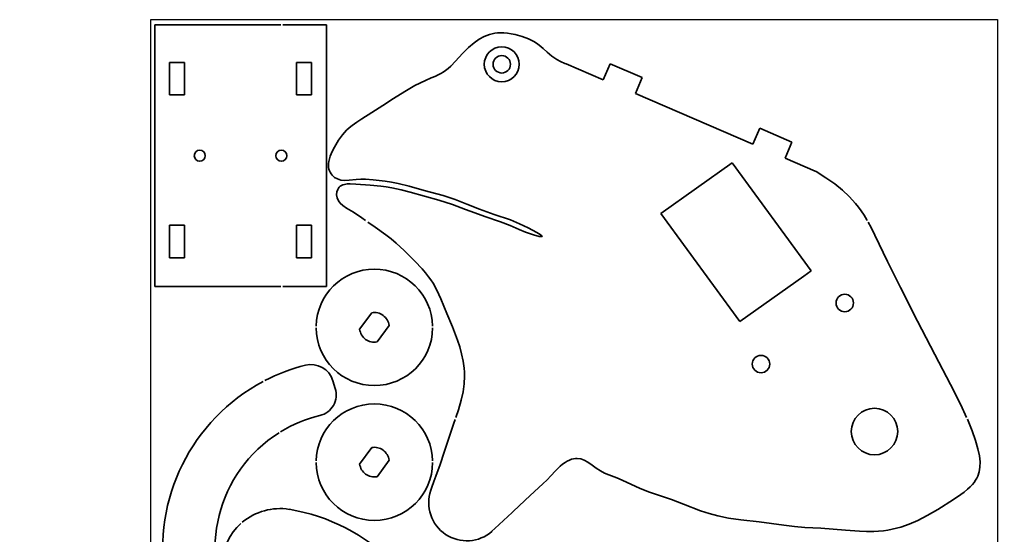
# Model space of a CAD drawing. Extents: x 577 to 745, y 240 to 419.
# Drawn here: x 577.5 to 745.4, y 330.6 to 419.2 of the extents above; entities that cross this region are included whole.
import ezdxf

# ---------------------------------------------------------------- set-up
doc = ezdxf.new("R2010")
doc.units = 0

# ---------------------------------------------------------------- blocks, each defined once
blk = doc.blocks.new('1')
at = {"color": 7, "lineweight": 35, "ltscale": 0.4875}
for p, q in [((915.46, 406.39), (934.96, 406.39)), ((934.96, 376.9), (915.46, 376.9))]:
    blk.add_line(p, q, dxfattribs=at)
at = {"color": 7, "lineweight": 35}
for p, q in [((915.46, 384.7), (915.46, 406.39)), ((938.46, 406.39), (960.46, 406.39)), ((960.46, 406.39), (960.46, 384.7)), ((915.46, 376.9), (915.46, 384.4)), ((960.46, 384.4), (960.46, 376.9)), ((960.46, 376.9), (938.46, 376.9))]:
    blk.add_line(p, q, dxfattribs=at)
at = {"color": 7, "lineweight": 35, "ltscale": 0.0875}
for p, q in [((934.96, 406.39), (938.46, 406.39)), ((934.96, 376.9), (938.46, 376.9))]:
    blk.add_line(p, q, dxfattribs=at)
at = {"color": 7, "lineweight": 35, "ltscale": 0.064999}
for p, q in [((920.4, 401.25), (920.4, 403.85)), ((926, 403.85), (926, 401.25)), ((948.4, 401.25), (948.4, 403.85)), ((954, 403.85), (954, 401.25))]:
    blk.add_line(p, q, dxfattribs=at)
at = {"color": 7, "lineweight": 35, "ltscale": 0.140001}
for p, q in [((926, 403.85), (920.4, 403.85)), ((954, 403.85), (948.4, 403.85)), ((920.4, 401.25), (926, 401.25)), ((948.4, 401.25), (954, 401.25)), ((920.4, 382.05), (926, 382.05)), ((948.4, 382.05), (954, 382.05)), ((926, 379.45), (920.4, 379.45)), ((954, 379.45), (948.4, 379.45))]:
    blk.add_line(p, q, dxfattribs=at)
at = {"color": 7, "lineweight": 35, "ltscale": 0.065}
for p, q in [((920.4, 379.45), (920.4, 382.05)), ((926, 382.05), (926, 379.45)), ((948.4, 379.45), (948.4, 382.05)), ((954, 382.05), (954, 379.45))]:
    blk.add_line(p, q, dxfattribs=at)
at = {"color": 7, "lineweight": 35}
for centre in [(937.96, 398.65), (937.96, 384.65)]:
    blk.add_circle(centre, 0.95, dxfattribs=at)
blk = doc.blocks.new('7')
at = {"color": 7, "lineweight": 35, "ltscale": 0.035037}
blk.add_line((845.89, 268.79), (847.1, 268.09), dxfattribs=at)
at = {"color": 7, "lineweight": 35}
for centre in [(812.64, 305.75), (832.03, 297.72)]:
    blk.add_circle(centre, 0.9, dxfattribs=at)
for centre, radius, start, end in [((819.58, 316.46), 32.5, 160.7965, 303.6122), ((819.58, 316.46), 23.5, 165.0144, 252.7447), ((825.09, 287.01), 32.5, 340.7965, 123.6122), ((812.64, 305.75), 10, 123.6122, 173.0295), ((829.83, 302.25), 7.54, 72.7447, 168.4983), ((825.09, 287.01), 23.5, 345.0144, 72.7447), ((832.03, 297.72), 10, 354.9107, 168.4983), ((812.64, 305.75), 10, 174.9107, 348.4983), ((814.85, 301.22), 7.54, 252.7447, 348.4983), ((832.03, 297.72), 10, 303.6122, 353.0295), ((825.09, 287.01), 23.5, 326.4029, 344.2584), ((825.09, 287.01), 32.5, 327.1052, 340.2586), ((847.73, 271.97), 3.68, 146.4029, 240), ((849.07, 271.5), 3.94, 240, 327.1052)]:
    blk.add_arc(centre, radius, start, end, dxfattribs=at)
blk = doc.blocks.new('11')
at = {"color": 7, "lineweight": 35, "ltscale": 0.022543}
blk.add_line((545.88, 284.58), (545.18, 283.36), dxfattribs=at)
blk = doc.blocks.new('111')
at = {"color": 7, "lineweight": 35}
for centre, radius, start, end in [((549.06, 282.74), 3.68, 56.4029, 150), ((564.1, 305.38), 23.5, 236.4029, 254.2584), ((548.59, 281.39), 3.94, 150, 237.1052), ((564.1, 305.38), 32.5, 237.1052, 250.2586)]:
    blk.add_arc(centre, radius, start, end, dxfattribs=at)
at = {"rotation": 90}
blk.add_blockref('7', (880.56, -514.2), dxfattribs=at)
blk.add_blockref('11', (0, 0))
blk = doc.blocks.new('2')
at = {"color": 7, "lineweight": 35, "ltscale": 0.08775}
for p, q in [((599.39, 384.16), (601.46, 386.99)), ((604.45, 384.81), (602.38, 381.98))]:
    blk.add_line(p, q, dxfattribs=at)
at = {"color": 7, "lineweight": 35}
for radius, start, end in [(10, 1.251, 178.749), (2.55, 7.354, 100.3733), (10, 180.4679, 359.5321), (2.55, 187.354, 280.3733)]:
    blk.add_arc((601.92, 384.49), radius, start, end, dxfattribs=at)

msp = doc.modelspace()

# ---------------------------------------------------------------- linework, layer by layer
at = {"color": 7, "lineweight": 35, "ltscale": 0.023427}
msp.add_line((658.15, 416.66), (657.28, 416.33), dxfattribs=at)
at = {"color": 7, "lineweight": 35, "ltscale": 0.011808}
for p, q in [((658.61, 416.78), (658.15, 416.66)), ((659.07, 416.87), (658.61, 416.78))]:
    msp.add_line(p, q, dxfattribs=at)
at = {"color": 7, "lineweight": 35, "ltscale": 0.012592}
msp.add_line((659.57, 416.93), (659.07, 416.87), dxfattribs=at)
at = {"color": 7, "lineweight": 35, "ltscale": 0.012589}
msp.add_line((660.08, 416.96), (659.57, 416.93), dxfattribs=at)
at = {"color": 7, "lineweight": 35, "ltscale": 0.014626}
msp.add_line((660.66, 416.95), (660.08, 416.96), dxfattribs=at)
at = {"color": 7, "lineweight": 35, "ltscale": 0.014632}
msp.add_line((661.25, 416.9), (660.66, 416.95), dxfattribs=at)
at = {"color": 7, "lineweight": 35, "ltscale": 0.016948}
msp.add_line((661.92, 416.8), (661.25, 416.9), dxfattribs=at)
at = {"color": 7, "lineweight": 35, "ltscale": 0.016943}
msp.add_line((662.58, 416.67), (661.92, 416.8), dxfattribs=at)
at = {"color": 7, "lineweight": 35, "ltscale": 0.031768}
msp.add_line((663.81, 416.34), (662.58, 416.67), dxfattribs=at)
at = {"color": 7, "lineweight": 35, "ltscale": 0.031413}
msp.add_line((655.53, 415.26), (654.57, 414.45), dxfattribs=at)
at = {"color": 7, "lineweight": 35, "ltscale": 0.026971}
msp.add_line((656.42, 415.87), (655.53, 415.26), dxfattribs=at)
at = {"color": 7, "lineweight": 35, "ltscale": 0.024413}
msp.add_line((657.28, 416.33), (656.42, 415.87), dxfattribs=at)
at = {"color": 7, "lineweight": 35, "ltscale": 0.028177}
msp.add_line((664.86, 415.94), (663.81, 416.34), dxfattribs=at)
at = {"color": 7, "lineweight": 35, "ltscale": 0.026}
msp.add_line((665.79, 415.47), (664.86, 415.94), dxfattribs=at)
at = {"color": 7, "lineweight": 35, "ltscale": 0.013597}
msp.add_line((666.25, 415.18), (665.79, 415.47), dxfattribs=at)
at = {"color": 7, "lineweight": 35, "ltscale": 0.013601}
msp.add_line((666.69, 414.86), (666.25, 415.18), dxfattribs=at)
at = {"color": 7, "lineweight": 35, "ltscale": 0.023563}
msp.add_line((667.41, 414.25), (666.69, 414.86), dxfattribs=at)
at = {"color": 7, "lineweight": 35, "ltscale": 0.045362}
msp.add_line((653.53, 413.43), (652.31, 412.08), dxfattribs=at)
at = {"color": 7, "lineweight": 35, "ltscale": 0.036444}
msp.add_line((654.57, 414.45), (653.53, 413.43), dxfattribs=at)
at = {"color": 7, "lineweight": 35, "ltscale": 0.023511}
msp.add_line((668.1, 413.61), (667.41, 414.25), dxfattribs=at)
at = {"color": 7, "lineweight": 35, "ltscale": 0.026399}
msp.add_line((668.9, 412.92), (668.1, 413.61), dxfattribs=at)
at = {"color": 7, "lineweight": 35, "ltscale": 0.029047}
msp.add_line((652.31, 412.08), (651.51, 411.24), dxfattribs=at)
at = {"color": 7, "lineweight": 35, "ltscale": 0.024518}
msp.add_line((669.71, 412.37), (668.9, 412.92), dxfattribs=at)
at = {"color": 7, "lineweight": 35, "ltscale": 0.019244}
msp.add_line((670.39, 412.01), (669.71, 412.37), dxfattribs=at)
at = {"color": 7, "lineweight": 35, "ltscale": 0.019527}
msp.add_line((671.11, 411.71), (670.39, 412.01), dxfattribs=at)
at = {"color": 7, "lineweight": 35, "ltscale": 0.006402}
msp.add_line((671.36, 411.63), (671.11, 411.71), dxfattribs=at)
at = {"color": 7, "lineweight": 35, "ltscale": 0.172949}
msp.add_line((671.36, 411.63), (677.71, 408.89), dxfattribs=at)
at = {"color": 7, "lineweight": 35, "ltscale": 0.075}
for p, q in [((677.71, 408.89), (678.9, 411.65)), ((684.41, 409.27), (683.22, 406.52)), ((710.12, 398.19), (708.93, 395.43))]:
    msp.add_line(p, q, dxfattribs=at)
at = {"color": 7, "lineweight": 35, "ltscale": 0.15}
for p, q in [((678.9, 411.65), (684.41, 409.27)), ((704.61, 400.56), (710.12, 398.19))]:
    msp.add_line(p, q, dxfattribs=at)
at = {"color": 7, "lineweight": 35, "ltscale": 0.01602}
msp.add_line((649.81, 409.94), (649.23, 409.66), dxfattribs=at)
at = {"color": 7, "lineweight": 35, "ltscale": 0.012382}
msp.add_line((650.23, 410.2), (649.81, 409.94), dxfattribs=at)
at = {"color": 7, "lineweight": 35, "ltscale": 0.01236}
msp.add_line((650.64, 410.48), (650.23, 410.2), dxfattribs=at)
at = {"color": 7, "lineweight": 35, "ltscale": 0.014435}
msp.add_line((651.08, 410.85), (650.64, 410.48), dxfattribs=at)
at = {"color": 7, "lineweight": 35, "ltscale": 0.01449}
msp.add_line((651.51, 411.24), (651.08, 410.85), dxfattribs=at)
at = {"color": 7, "lineweight": 35, "ltscale": 0.050671}
msp.add_line((647.19, 408.78), (645.37, 407.89), dxfattribs=at)
at = {"color": 7, "lineweight": 35, "ltscale": 0.026171}
msp.add_line((648.15, 409.2), (647.19, 408.78), dxfattribs=at)
at = {"color": 7, "lineweight": 35, "ltscale": 0.021058}
msp.add_line((648.94, 409.51), (648.15, 409.2), dxfattribs=at)
at = {"color": 7, "lineweight": 35, "ltscale": 0.057039}
msp.add_line((643.61, 406.88), (641.68, 405.65), dxfattribs=at)
at = {"color": 7, "lineweight": 35, "ltscale": 0.050851}
msp.add_line((645.37, 407.89), (643.61, 406.88), dxfattribs=at)
at = {"color": 7, "lineweight": 35}
for p, q in [((683.22, 406.52), (703.42, 397.81)), ((699.84, 394.61), (713.41, 376.04)), ((701.18, 367.35), (687.61, 385.92))]:
    msp.add_line(p, q, dxfattribs=at)
at = {"color": 7, "lineweight": 35, "ltscale": 0.054718}
msp.add_line((641.68, 405.65), (639.86, 404.45), dxfattribs=at)
at = {"color": 7, "lineweight": 35, "ltscale": 0.050834}
msp.add_line((637.95, 403.25), (636.22, 402.18), dxfattribs=at)
at = {"color": 7, "lineweight": 35, "ltscale": 0.056333}
msp.add_line((639.86, 404.45), (637.95, 403.25), dxfattribs=at)
at = {"color": 7, "lineweight": 35, "ltscale": 0.024772}
msp.add_line((635.37, 401.63), (634.57, 401.05), dxfattribs=at)
at = {"color": 7, "lineweight": 35, "ltscale": 0.025258}
msp.add_line((636.22, 402.18), (635.37, 401.63), dxfattribs=at)
at = {"color": 7, "lineweight": 35, "ltscale": 0.013512}
msp.add_line((633.26, 399.83), (632.91, 399.42), dxfattribs=at)
at = {"color": 7, "lineweight": 35, "ltscale": 0.013557}
msp.add_line((633.63, 400.22), (633.26, 399.83), dxfattribs=at)
at = {"color": 7, "lineweight": 35, "ltscale": 0.015475}
msp.add_line((634.08, 400.65), (633.63, 400.22), dxfattribs=at)
at = {"color": 7, "lineweight": 35, "ltscale": 0.015711}
msp.add_line((634.57, 401.05), (634.08, 400.65), dxfattribs=at)
at = {"color": 7, "lineweight": 35, "ltscale": 0.074999}
msp.add_line((703.42, 397.81), (704.61, 400.56), dxfattribs=at)
at = {"color": 7, "lineweight": 35, "ltscale": 0.035148}
msp.add_line((632.26, 398.5), (631.55, 397.28), dxfattribs=at)
at = {"color": 7, "lineweight": 35, "ltscale": 0.028132}
msp.add_line((632.91, 399.42), (632.26, 398.5), dxfattribs=at)
at = {"color": 7, "lineweight": 35, "ltscale": 0.021141}
msp.add_line((631.17, 396.54), (630.83, 395.76), dxfattribs=at)
at = {"color": 7, "lineweight": 35, "ltscale": 0.021012}
msp.add_line((631.55, 397.28), (631.17, 396.54), dxfattribs=at)
at = {"color": 7, "lineweight": 35, "ltscale": 0.00869}
msp.add_line((630.56, 394.84), (630.52, 394.49), dxfattribs=at)
at = {"color": 7, "lineweight": 35, "ltscale": 0.011998}
msp.add_line((630.67, 395.3), (630.56, 394.84), dxfattribs=at)
at = {"color": 7, "lineweight": 35, "ltscale": 0.012138}
msp.add_line((630.83, 395.76), (630.67, 395.3), dxfattribs=at)
at = {"color": 7, "lineweight": 35, "ltscale": 0.141253}
msp.add_line((708.93, 395.43), (714.12, 393.19), dxfattribs=at)
at = {"color": 7, "lineweight": 35, "ltscale": 0.00865}
msp.add_line((630.52, 394.49), (630.51, 394.14), dxfattribs=at)
at = {"color": 7, "lineweight": 35, "ltscale": 0.007625}
msp.add_line((630.51, 394.14), (630.54, 393.84), dxfattribs=at)
at = {"color": 7, "lineweight": 35, "ltscale": 0.007656}
msp.add_line((630.54, 393.84), (630.6, 393.54), dxfattribs=at)
at = {"color": 7, "lineweight": 35, "ltscale": 0.007353}
msp.add_line((630.6, 393.54), (630.69, 393.26), dxfattribs=at)
at = {"color": 7, "lineweight": 35, "ltscale": 0.007392}
msp.add_line((630.69, 393.26), (630.82, 392.99), dxfattribs=at)
at = {"color": 7, "lineweight": 35, "ltscale": 0.375033}
msp.add_line((687.61, 385.92), (699.84, 394.61), dxfattribs=at)
at = {"color": 7, "lineweight": 35, "ltscale": 0.00369}
msp.add_line((714.25, 393.12), (714.12, 393.19), dxfattribs=at)
at = {"color": 7, "lineweight": 35, "ltscale": 0.050359}
msp.add_line((715.96, 392.06), (714.25, 393.12), dxfattribs=at)
at = {"color": 7, "lineweight": 35, "ltscale": 0.007332}
msp.add_line((630.82, 392.99), (630.97, 392.74), dxfattribs=at)
at = {"color": 7, "lineweight": 35, "ltscale": 0.00732}
msp.add_line((630.97, 392.74), (631.15, 392.51), dxfattribs=at)
at = {"color": 7, "lineweight": 35, "ltscale": 0.007215}
msp.add_line((631.15, 392.51), (631.35, 392.3), dxfattribs=at)
at = {"color": 7, "lineweight": 35, "ltscale": 0.00716}
msp.add_line((631.35, 392.3), (631.57, 392.12), dxfattribs=at)
at = {"color": 7, "lineweight": 35, "ltscale": 0.014082}
msp.add_line((631.57, 392.12), (632.05, 391.84), dxfattribs=at)
at = {"color": 7, "lineweight": 35, "ltscale": 0.014513}
msp.add_line((632.05, 391.84), (632.61, 391.66), dxfattribs=at)
at = {"color": 7, "lineweight": 35, "ltscale": 0.016179}
msp.add_line((632.61, 391.66), (633.25, 391.59), dxfattribs=at)
at = {"color": 7, "lineweight": 35, "ltscale": 0.019945}
msp.add_line((633.25, 391.59), (634.05, 391.61), dxfattribs=at)
at = {"color": 7, "lineweight": 35, "ltscale": 0.030945}
msp.add_line((634.05, 391.61), (635.28, 391.74), dxfattribs=at)
at = {"color": 7, "lineweight": 35, "ltscale": 0.020158}
msp.add_line((635.28, 391.74), (636.08, 391.79), dxfattribs=at)
at = {"color": 7, "lineweight": 35, "ltscale": 0.01973}
msp.add_line((636.08, 391.79), (636.87, 391.8), dxfattribs=at)
at = {"color": 7, "lineweight": 35, "ltscale": 0.032893}
msp.add_line((636.87, 391.8), (638.19, 391.71), dxfattribs=at)
at = {"color": 7, "lineweight": 35, "ltscale": 0.051675}
msp.add_line((638.19, 391.71), (640.24, 391.47), dxfattribs=at)
at = {"color": 7, "lineweight": 35, "ltscale": 0.028204}
msp.add_line((640.24, 391.47), (641.35, 391.29), dxfattribs=at)
at = {"color": 7, "lineweight": 35, "ltscale": 0.045831}
msp.add_line((717.46, 391), (715.96, 392.06), dxfattribs=at)
at = {"color": 7, "lineweight": 35, "ltscale": 0.011688}
msp.add_line((632.11, 390.06), (631.96, 389.62), dxfattribs=at)
at = {"color": 7, "lineweight": 35, "ltscale": 0.005607}
msp.add_line((632.23, 390.25), (632.11, 390.06), dxfattribs=at)
at = {"color": 7, "lineweight": 35, "ltscale": 0.005532}
msp.add_line((632.37, 390.42), (632.23, 390.25), dxfattribs=at)
at = {"color": 7, "lineweight": 35, "ltscale": 0.00582}
msp.add_line((632.54, 390.58), (632.37, 390.42), dxfattribs=at)
at = {"color": 7, "lineweight": 35, "ltscale": 0.00588}
msp.add_line((632.74, 390.71), (632.54, 390.58), dxfattribs=at)
at = {"color": 7, "lineweight": 35, "ltscale": 0.006962}
msp.add_line((632.99, 390.82), (632.74, 390.71), dxfattribs=at)
at = {"color": 7, "lineweight": 35, "ltscale": 0.007191}
msp.add_line((633.27, 390.91), (632.99, 390.82), dxfattribs=at)
at = {"color": 7, "lineweight": 35, "ltscale": 0.011963}
msp.add_line((633.74, 390.99), (633.27, 390.91), dxfattribs=at)
at = {"color": 7, "lineweight": 35, "ltscale": 0.012399}
msp.add_line((634.23, 391.01), (633.74, 390.99), dxfattribs=at)
at = {"color": 7, "lineweight": 35, "ltscale": 0.024829}
msp.add_line((635.22, 390.96), (634.23, 391.01), dxfattribs=at)
at = {"color": 7, "lineweight": 35, "ltscale": 0.062043}
msp.add_line((637.7, 390.76), (635.22, 390.96), dxfattribs=at)
at = {"color": 7, "lineweight": 35, "ltscale": 0.045037}
msp.add_line((639.49, 390.61), (637.7, 390.76), dxfattribs=at)
at = {"color": 7, "lineweight": 35, "ltscale": 0.024072}
msp.add_line((640.45, 390.48), (639.49, 390.61), dxfattribs=at)
at = {"color": 7, "lineweight": 35, "ltscale": 0.024604}
msp.add_line((641.42, 390.32), (640.45, 390.48), dxfattribs=at)
at = {"color": 7, "lineweight": 35, "ltscale": 0.028104}
msp.add_line((641.35, 391.29), (642.46, 391.08), dxfattribs=at)
at = {"color": 7, "lineweight": 35, "ltscale": 0.04088}
msp.add_line((643.02, 389.98), (641.42, 390.32), dxfattribs=at)
at = {"color": 7, "lineweight": 35, "ltscale": 0.048737}
msp.add_line((642.46, 391.08), (644.35, 390.61), dxfattribs=at)
at = {"color": 7, "lineweight": 35, "ltscale": 0.039677}
msp.add_line((644.55, 389.58), (643.02, 389.98), dxfattribs=at)
at = {"color": 7, "lineweight": 35, "ltscale": 0.067351}
msp.add_line((644.35, 390.61), (646.94, 389.88), dxfattribs=at)
at = {"color": 7, "lineweight": 35, "ltscale": 0.085034}
msp.add_line((646.94, 389.88), (650.23, 388.99), dxfattribs=at)
at = {"color": 7, "lineweight": 35, "ltscale": 0.042629}
msp.add_line((718.78, 389.93), (717.46, 391), dxfattribs=at)
at = {"color": 7, "lineweight": 35, "ltscale": 0.040514}
msp.add_line((719.96, 388.81), (718.78, 389.93), dxfattribs=at)
at = {"color": 7, "lineweight": 35, "ltscale": 0.012668}
msp.add_line((631.96, 389.62), (631.92, 389.11), dxfattribs=at)
at = {"color": 7, "lineweight": 35, "ltscale": 0.013238}
msp.add_line((631.92, 389.11), (632, 388.59), dxfattribs=at)
at = {"color": 7, "lineweight": 35, "ltscale": 0.013201}
msp.add_line((632, 388.59), (632.21, 388.1), dxfattribs=at)
at = {"color": 7, "lineweight": 35, "ltscale": 0.013391}
msp.add_line((632.21, 388.1), (632.53, 387.67), dxfattribs=at)
at = {"color": 7, "lineweight": 35, "ltscale": 0.127571}
msp.add_line((649.46, 388.18), (644.55, 389.58), dxfattribs=at)
at = {"color": 7, "lineweight": 35, "ltscale": 0.062379}
msp.add_line((651.84, 387.43), (649.46, 388.18), dxfattribs=at)
at = {"color": 7, "lineweight": 35, "ltscale": 0.027174}
msp.add_line((650.23, 388.99), (651.26, 388.67), dxfattribs=at)
at = {"color": 7, "lineweight": 35, "ltscale": 0.027223}
msp.add_line((651.26, 388.67), (652.29, 388.31), dxfattribs=at)
at = {"color": 7, "lineweight": 35, "ltscale": 0.053077}
msp.add_line((652.29, 388.31), (654.27, 387.53), dxfattribs=at)
at = {"color": 7, "lineweight": 35, "ltscale": 0.039612}
msp.add_line((721.02, 387.64), (719.96, 388.81), dxfattribs=at)
at = {"color": 7, "lineweight": 35, "ltscale": 0.014843}
msp.add_line((632.53, 387.67), (632.97, 387.27), dxfattribs=at)
at = {"color": 7, "lineweight": 35, "ltscale": 0.018988}
msp.add_line((632.97, 387.27), (633.6, 386.85), dxfattribs=at)
at = {"color": 7, "lineweight": 35, "ltscale": 0.035103}
msp.add_line((633.6, 386.85), (634.8, 386.12), dxfattribs=at)
at = {"color": 7, "lineweight": 35, "ltscale": 0.059374}
msp.add_line((654.07, 386.62), (651.84, 387.43), dxfattribs=at)
at = {"color": 7, "lineweight": 35, "ltscale": 0.041479}
msp.add_line((655.63, 386.03), (654.07, 386.62), dxfattribs=at)
at = {"color": 7, "lineweight": 35, "ltscale": 0.059442}
msp.add_line((654.27, 387.53), (656.47, 386.64), dxfattribs=at)
at = {"color": 7, "lineweight": 35, "ltscale": 0.065882}
msp.add_line((656.47, 386.64), (658.96, 385.76), dxfattribs=at)
at = {"color": 7, "lineweight": 35, "ltscale": 0.020254}
msp.add_line((721.53, 387.01), (721.02, 387.64), dxfattribs=at)
at = {"color": 7, "lineweight": 35, "ltscale": 0.020232}
msp.add_line((722.01, 386.35), (721.53, 387.01), dxfattribs=at)
at = {"color": 7, "lineweight": 35, "ltscale": 0.022602}
msp.add_line((722.51, 385.6), (722.01, 386.35), dxfattribs=at)
at = {"color": 7, "lineweight": 35, "ltscale": 0.043769}
msp.add_line((634.8, 386.12), (636.25, 385.15), dxfattribs=at)
at = {"color": 7, "lineweight": 35, "ltscale": 0.069418}
for p, q in [((636.25, 385.15), (636.88, 384.7)), ((637.3, 384.4), (638.51, 383.54))]:
    msp.add_line(p, q, dxfattribs=at)
at = {"color": 7, "lineweight": 35, "ltscale": 0.045934}
msp.add_line((657.36, 385.42), (655.63, 386.03), dxfattribs=at)
at = {"color": 7, "lineweight": 35, "ltscale": 0.071634}
msp.add_line((660.07, 384.49), (657.36, 385.42), dxfattribs=at)
at = {"color": 7, "lineweight": 35, "ltscale": 0.074585}
msp.add_line((658.96, 385.76), (661.78, 384.8), dxfattribs=at)
at = {"color": 7, "lineweight": 35, "ltscale": 0.042266}
msp.add_line((661.78, 384.8), (663.33, 384.13), dxfattribs=at)
at = {"color": 7, "lineweight": 35, "ltscale": 0.022605}
msp.add_line((722.98, 384.83), (722.51, 385.6), dxfattribs=at)
at = {"color": 7, "lineweight": 35, "ltscale": 0.037235}
for p, q in [((723.05, 384.7), (722.98, 384.83)), ((723.7, 383.53), (723.22, 384.4))]:
    msp.add_line(p, q, dxfattribs=at)
at = {"color": 7, "lineweight": 35, "ltscale": 0.057098}
msp.add_line((638.51, 383.54), (640.38, 382.22), dxfattribs=at)
at = {"color": 7, "lineweight": 35, "ltscale": 0.044229}
msp.add_line((661.72, 383.87), (660.07, 384.49), dxfattribs=at)
at = {"color": 7, "lineweight": 35, "ltscale": 0.041678}
msp.add_line((663.24, 383.17), (661.72, 383.87), dxfattribs=at)
at = {"color": 7, "lineweight": 35, "ltscale": 0.030906}
msp.add_line((664.37, 382.68), (663.24, 383.17), dxfattribs=at)
at = {"color": 7, "lineweight": 35, "ltscale": 0.040458}
msp.add_line((663.33, 384.13), (664.79, 383.42), dxfattribs=at)
at = {"color": 7, "lineweight": 35, "ltscale": 0.043246}
msp.add_line((664.79, 383.42), (666.33, 382.63), dxfattribs=at)
at = {"color": 7, "lineweight": 35, "ltscale": 0.037287}
msp.add_line((724.37, 382.2), (723.7, 383.53), dxfattribs=at)
at = {"color": 7, "lineweight": 35, "ltscale": 0.028311}
msp.add_line((640.38, 382.22), (641.28, 381.53), dxfattribs=at)
at = {"color": 7, "lineweight": 35, "ltscale": 0.02828}
msp.add_line((641.28, 381.53), (642.15, 380.81), dxfattribs=at)
at = {"color": 7, "lineweight": 35, "ltscale": 0.036035}
msp.add_line((665.74, 382.22), (664.37, 382.68), dxfattribs=at)
at = {"color": 7, "lineweight": 35, "ltscale": 0.024538}
msp.add_line((666.69, 381.98), (665.74, 382.22), dxfattribs=at)
at = {"color": 7, "lineweight": 35, "ltscale": 0.015849}
msp.add_line((666.33, 382.63), (666.87, 382.31), dxfattribs=at)
at = {"color": 7, "lineweight": 35, "ltscale": 0.010184}
msp.add_line((667.09, 381.93), (666.69, 381.98), dxfattribs=at)
at = {"color": 7, "lineweight": 35, "ltscale": 0.009624}
msp.add_line((666.87, 382.31), (667.17, 382.07), dxfattribs=at)
at = {"color": 7, "lineweight": 35, "ltscale": 0.002163}
msp.add_line((667.18, 381.94), (667.09, 381.93), dxfattribs=at)
at = {"color": 7, "lineweight": 35, "ltscale": 0.001258}
msp.add_line((667.17, 382.07), (667.2, 382.03), dxfattribs=at)
at = {"color": 7, "lineweight": 35, "ltscale": 0.000675322}
msp.add_line((667.2, 381.96), (667.18, 381.94), dxfattribs=at)
at = {"color": 7, "lineweight": 35, "ltscale": 0.000805574}
msp.add_line((667.2, 382.03), (667.22, 382), dxfattribs=at)
at = {"color": 7, "lineweight": 35, "ltscale": 0.000282779}
msp.add_line((667.21, 381.97), (667.2, 381.96), dxfattribs=at)
at = {"color": 7, "lineweight": 35, "ltscale": 0.000266872}
msp.add_line((667.22, 381.98), (667.21, 381.97), dxfattribs=at)
at = {"color": 7, "lineweight": 35, "ltscale": 0.000299571}
msp.add_line((667.22, 382), (667.22, 381.99), dxfattribs=at)
at = {"color": 7, "lineweight": 35, "ltscale": 0.000274435}
msp.add_line((667.22, 381.99), (667.22, 381.98), dxfattribs=at)
at = {"color": 7, "lineweight": 35, "ltscale": 0.12555}
msp.add_line((726.52, 377.66), (724.37, 382.2), dxfattribs=at)
at = {"color": 7, "lineweight": 35, "ltscale": 0.046316}
msp.add_line((642.15, 380.81), (643.51, 379.55), dxfattribs=at)
at = {"color": 7, "lineweight": 35, "ltscale": 0.065807}
msp.add_line((643.51, 379.55), (645.37, 377.69), dxfattribs=at)
at = {"color": 7, "lineweight": 35, "ltscale": 0.044348}
msp.add_line((645.37, 377.69), (646.59, 376.41), dxfattribs=at)
at = {"color": 7, "lineweight": 35, "ltscale": 0.022029}
msp.add_line((646.59, 376.41), (647.17, 375.74), dxfattribs=at)
at = {"color": 7, "lineweight": 35, "ltscale": 0.125402}
msp.add_line((728.78, 373.18), (726.52, 377.66), dxfattribs=at)
at = {"color": 7, "lineweight": 35, "ltscale": 0.021925}
msp.add_line((647.17, 375.74), (647.72, 375.05), dxfattribs=at)
at = {"color": 7, "lineweight": 35, "ltscale": 0.017158}
msp.add_line((647.72, 375.05), (648.11, 374.49), dxfattribs=at)
at = {"color": 7, "lineweight": 35, "ltscale": 0.337108}
msp.add_line((701.18, 367.35), (712.17, 375.16), dxfattribs=at)
at = {"color": 7, "lineweight": 35, "ltscale": 0.037925}
msp.add_line((713.41, 376.04), (712.17, 375.16), dxfattribs=at)
at = {"color": 7, "lineweight": 35, "ltscale": 0.017164}
msp.add_line((648.11, 374.49), (648.48, 373.91), dxfattribs=at)
at = {"color": 7, "lineweight": 35, "ltscale": 0.034024}
msp.add_line((648.48, 373.91), (649.13, 372.72), dxfattribs=at)
at = {"color": 7, "lineweight": 35, "ltscale": 0.161702}
msp.add_line((731.7, 367.4), (728.78, 373.18), dxfattribs=at)
at = {"color": 7, "lineweight": 35, "ltscale": 0.040765}
msp.add_line((649.13, 372.72), (649.81, 371.23), dxfattribs=at)
at = {"color": 7, "lineweight": 35, "ltscale": 0.067767}
msp.add_line((649.81, 371.23), (650.85, 368.73), dxfattribs=at)
at = {"color": 7, "lineweight": 35, "ltscale": 0.061658}
for p, q in [((650.85, 368.73), (651.79, 366.45)), ((651.79, 366.45), (652.67, 364.15))]:
    msp.add_line(p, q, dxfattribs=at)
at = {"color": 7, "lineweight": 35, "ltscale": 0.160944}
msp.add_line((734.66, 361.69), (731.7, 367.4), dxfattribs=at)
at = {"color": 7, "lineweight": 35, "ltscale": 0.03095}
msp.add_line((652.67, 364.15), (653.06, 362.97), dxfattribs=at)
at = {"color": 7, "lineweight": 35, "ltscale": 0.031027}
msp.add_line((653.06, 362.97), (653.39, 361.78), dxfattribs=at)
at = {"color": 7, "lineweight": 35, "ltscale": 0.031052}
msp.add_line((653.39, 361.78), (653.65, 360.56), dxfattribs=at)
at = {"color": 7, "lineweight": 35, "ltscale": 0.145761}
msp.add_line((737.36, 356.52), (734.66, 361.69), dxfattribs=at)
at = {"color": 7, "lineweight": 35, "ltscale": 0.031011}
msp.add_line((653.65, 360.56), (653.82, 359.33), dxfattribs=at)
at = {"color": 7, "lineweight": 35, "ltscale": 0.017373}
msp.add_line((653.82, 359.33), (653.88, 358.64), dxfattribs=at)
at = {"color": 7, "lineweight": 35, "ltscale": 0.033257}
msp.add_line((653.9, 357.95), (653.84, 356.62), dxfattribs=at)
at = {"color": 7, "lineweight": 35, "ltscale": 0.017354}
msp.add_line((653.88, 358.64), (653.9, 357.95), dxfattribs=at)
at = {"color": 7, "lineweight": 35, "ltscale": 0.033977}
msp.add_line((653.84, 356.62), (653.65, 355.27), dxfattribs=at)
at = {"color": 7, "lineweight": 35, "ltscale": 0.097481}
msp.add_line((739.1, 353.03), (737.36, 356.52), dxfattribs=at)
at = {"color": 7, "lineweight": 35, "ltscale": 0.036938}
msp.add_line((653.65, 355.27), (653.33, 353.83), dxfattribs=at)
at = {"color": 7, "lineweight": 35, "ltscale": 0.043353}
msp.add_line((653.33, 353.83), (652.84, 352.17), dxfattribs=at)
at = {"color": 7, "lineweight": 35, "ltscale": 0.068705}
msp.add_line((740.12, 350.83), (739.1, 353.03), dxfattribs=at)
at = {"color": 7, "lineweight": 35, "ltscale": 0.059859}
for p, q in [((652.84, 352.17), (652.38, 350.83)), ((652.28, 350.53), (652.07, 349.9))]:
    msp.add_line(p, q, dxfattribs=at)
at = {"color": 7, "lineweight": 35, "ltscale": 0.063363}
msp.add_line((652.07, 349.9), (651.25, 347.5), dxfattribs=at)
at = {"color": 7, "lineweight": 35, "ltscale": 0.053899}
msp.add_line((741.08, 348.55), (740.25, 350.54), dxfattribs=at)
at = {"color": 7, "lineweight": 35, "ltscale": 0.044181}
msp.add_line((741.67, 346.88), (741.08, 348.55), dxfattribs=at)
at = {"color": 7, "lineweight": 35, "ltscale": 0.06344}
msp.add_line((651.25, 347.5), (650.47, 345.08), dxfattribs=at)
at = {"color": 7, "lineweight": 35, "ltscale": 0.036776}
msp.add_line((742.07, 345.47), (741.67, 346.88), dxfattribs=at)
at = {"color": 7, "lineweight": 35, "ltscale": 0.065034}
msp.add_line((650.47, 345.08), (649.65, 342.62), dxfattribs=at)
at = {"color": 7, "lineweight": 35, "ltscale": 0.030651}
msp.add_line((742.31, 344.26), (742.07, 345.47), dxfattribs=at)
at = {"color": 7, "lineweight": 35, "ltscale": 0.01332}
msp.add_line((670.32, 342.48), (670.73, 342.82), dxfattribs=at)
at = {"color": 7, "lineweight": 35, "ltscale": 0.013494}
msp.add_line((670.73, 342.82), (671.17, 343.13), dxfattribs=at)
at = {"color": 7, "lineweight": 35, "ltscale": 0.010847}
msp.add_line((671.17, 343.13), (671.54, 343.35), dxfattribs=at)
at = {"color": 7, "lineweight": 35, "ltscale": 0.010743}
msp.add_line((671.54, 343.35), (671.93, 343.54), dxfattribs=at)
at = {"color": 7, "lineweight": 35, "ltscale": 0.009187}
msp.add_line((671.93, 343.54), (672.27, 343.67), dxfattribs=at)
at = {"color": 7, "lineweight": 35, "ltscale": 0.008999}
msp.add_line((672.27, 343.67), (672.62, 343.76), dxfattribs=at)
at = {"color": 7, "lineweight": 35, "ltscale": 0.007986}
msp.add_line((672.62, 343.76), (672.94, 343.8), dxfattribs=at)
at = {"color": 7, "lineweight": 35, "ltscale": 0.007851}
msp.add_line((672.94, 343.8), (673.25, 343.82), dxfattribs=at)
at = {"color": 7, "lineweight": 35, "ltscale": 0.014779}
msp.add_line((673.25, 343.82), (673.84, 343.74), dxfattribs=at)
at = {"color": 7, "lineweight": 35, "ltscale": 0.015331}
msp.add_line((673.84, 343.74), (674.42, 343.54), dxfattribs=at)
at = {"color": 7, "lineweight": 35, "ltscale": 0.017837}
msp.add_line((674.42, 343.54), (675.04, 343.2), dxfattribs=at)
at = {"color": 7, "lineweight": 35, "ltscale": 0.024124}
msp.add_line((675.04, 343.2), (675.83, 342.64), dxfattribs=at)
at = {"color": 7, "lineweight": 35, "ltscale": 0.021132}
msp.add_line((675.83, 342.64), (676.51, 342.14), dxfattribs=at)
at = {"color": 7, "lineweight": 35, "ltscale": 0.025889}
msp.add_line((742.42, 343.23), (742.31, 344.26), dxfattribs=at)
at = {"color": 7, "lineweight": 35, "ltscale": 0.022543}
msp.add_line((742.41, 342.33), (742.42, 343.23), dxfattribs=at)
at = {"color": 7, "lineweight": 35, "ltscale": 0.016535}
msp.add_line((649.19, 341.4), (648.93, 340.79), dxfattribs=at)
at = {"color": 7, "lineweight": 35, "ltscale": 0.032582}
msp.add_line((649.65, 342.62), (649.19, 341.4), dxfattribs=at)
at = {"color": 7, "lineweight": 35, "ltscale": 0.028273}
msp.add_line((668.72, 340.83), (669.48, 341.66), dxfattribs=at)
at = {"color": 7, "lineweight": 35, "ltscale": 0.029224}
msp.add_line((669.48, 341.66), (670.32, 342.48), dxfattribs=at)
at = {"color": 7, "lineweight": 35, "ltscale": 0.02077}
msp.add_line((676.51, 342.14), (677.21, 341.69), dxfattribs=at)
at = {"color": 7, "lineweight": 35, "ltscale": 0.020341}
msp.add_line((677.21, 341.69), (677.93, 341.31), dxfattribs=at)
at = {"color": 7, "lineweight": 35, "ltscale": 0.020089}
msp.add_line((677.93, 341.31), (678.67, 340.99), dxfattribs=at)
at = {"color": 7, "lineweight": 35, "ltscale": 0.037351}
msp.add_line((678.67, 340.99), (680.06, 340.46), dxfattribs=at)
at = {"color": 7, "lineweight": 35, "ltscale": 0.019547}
msp.add_line((742.04, 340.78), (742.28, 341.52), dxfattribs=at)
at = {"color": 7, "lineweight": 35, "ltscale": 0.020431}
msp.add_line((742.28, 341.52), (742.41, 342.33), dxfattribs=at)
at = {"color": 7, "lineweight": 35, "ltscale": 0.026071}
msp.add_line((648.27, 338.88), (648.61, 339.87), dxfattribs=at)
at = {"color": 7, "lineweight": 35, "ltscale": 0.024311}
msp.add_line((648.61, 339.87), (648.93, 340.79), dxfattribs=at)
at = {"color": 7, "lineweight": 35, "ltscale": 0.073892}
msp.add_line((665.14, 337.45), (667.34, 339.43), dxfattribs=at)
at = {"color": 7, "lineweight": 35, "ltscale": 0.024802}
msp.add_line((667.34, 339.43), (668.05, 340.12), dxfattribs=at)
at = {"color": 7, "lineweight": 35, "ltscale": 0.02436}
msp.add_line((668.05, 340.12), (668.72, 340.83), dxfattribs=at)
at = {"color": 7, "lineweight": 35, "ltscale": 0.024169}
msp.add_line((680.06, 340.46), (680.96, 340.1), dxfattribs=at)
at = {"color": 7, "lineweight": 35, "ltscale": 0.024301}
msp.add_line((680.96, 340.1), (681.84, 339.69), dxfattribs=at)
at = {"color": 7, "lineweight": 35, "ltscale": 0.05722}
msp.add_line((681.84, 339.69), (683.91, 338.7), dxfattribs=at)
at = {"color": 7, "lineweight": 35, "ltscale": 0.014644}
msp.add_line((740.72, 338.91), (741.12, 339.33), dxfattribs=at)
at = {"color": 7, "lineweight": 35, "ltscale": 0.011487}
msp.add_line((741.12, 339.33), (741.41, 339.69), dxfattribs=at)
at = {"color": 7, "lineweight": 35, "ltscale": 0.011359}
msp.add_line((741.41, 339.69), (741.67, 340.06), dxfattribs=at)
at = {"color": 7, "lineweight": 35, "ltscale": 0.010109}
msp.add_line((741.67, 340.06), (741.87, 340.41), dxfattribs=at)
at = {"color": 7, "lineweight": 35, "ltscale": 0.010075}
msp.add_line((741.87, 340.41), (742.04, 340.78), dxfattribs=at)
at = {"color": 7, "lineweight": 35, "ltscale": 0.014267}
msp.add_line((648.09, 338.34), (648.27, 338.88), dxfattribs=at)
at = {"color": 7, "lineweight": 35, "ltscale": 0.042526}
msp.add_line((683.91, 338.7), (685.49, 338.08), dxfattribs=at)
at = {"color": 7, "lineweight": 35, "ltscale": 0.04957}
msp.add_line((685.49, 338.08), (687.37, 337.45), dxfattribs=at)
at = {"color": 7, "lineweight": 35, "ltscale": 0.036853}
msp.add_line((737.88, 336.77), (739.1, 337.6), dxfattribs=at)
at = {"color": 7, "lineweight": 35, "ltscale": 0.01867}
msp.add_line((739.1, 337.6), (739.7, 338.04), dxfattribs=at)
at = {"color": 7, "lineweight": 35, "ltscale": 0.018662}
msp.add_line((739.7, 338.04), (740.28, 338.51), dxfattribs=at)
at = {"color": 7, "lineweight": 35, "ltscale": 0.014833}
msp.add_line((740.28, 338.51), (740.72, 338.91), dxfattribs=at)
at = {"color": 7, "lineweight": 35, "ltscale": 0.098144}
msp.add_line((662.29, 334.75), (665.14, 337.45), dxfattribs=at)
at = {"color": 7, "lineweight": 35, "ltscale": 0.054741}
msp.add_line((687.37, 337.45), (689.44, 336.74), dxfattribs=at)
at = {"color": 7, "lineweight": 35, "ltscale": 0.054766}
msp.add_line((689.44, 336.74), (691.48, 335.95), dxfattribs=at)
at = {"color": 7, "lineweight": 35, "ltscale": 0.078192}
msp.add_line((691.48, 335.95), (694.4, 334.82), dxfattribs=at)
at = {"color": 7, "lineweight": 35, "ltscale": 0.079845}
msp.add_line((735.18, 335.07), (737.88, 336.77), dxfattribs=at)
at = {"color": 7, "lineweight": 35, "ltscale": 0.10033}
msp.add_line((659.1, 331.78), (662.04, 334.52), dxfattribs=at)
at = {"color": 7, "lineweight": 35, "ltscale": 0.008552}
msp.add_line((662.04, 334.52), (662.29, 334.75), dxfattribs=at)
at = {"color": 7, "lineweight": 35, "ltscale": 0.039054}
msp.add_line((694.4, 334.82), (695.89, 334.34), dxfattribs=at)
at = {"color": 7, "lineweight": 35, "ltscale": 0.03907}
msp.add_line((695.89, 334.34), (697.4, 333.94), dxfattribs=at)
at = {"color": 7, "lineweight": 35, "ltscale": 0.053443}
msp.add_line((733.33, 333.99), (735.18, 335.07), dxfattribs=at)
at = {"color": 7, "lineweight": 35, "ltscale": 0.046937}
msp.add_line((697.4, 333.94), (699.24, 333.57), dxfattribs=at)
at = {"color": 7, "lineweight": 35, "ltscale": 0.053306}
msp.add_line((699.24, 333.57), (701.35, 333.26), dxfattribs=at)
at = {"color": 7, "lineweight": 35, "ltscale": 0.078462}
msp.add_line((701.35, 333.26), (704.47, 332.9), dxfattribs=at)
at = {"color": 7, "lineweight": 35, "ltscale": 0.107263}
msp.add_line((704.47, 332.9), (708.72, 332.34), dxfattribs=at)
at = {"color": 7, "lineweight": 35, "ltscale": 0.040368}
msp.add_line((730.26, 332.53), (731.75, 333.17), dxfattribs=at)
at = {"color": 7, "lineweight": 35, "ltscale": 0.044596}
msp.add_line((731.75, 333.17), (733.33, 333.99), dxfattribs=at)
at = {"color": 7, "lineweight": 35, "ltscale": 0.017432}
msp.add_line((659.1, 331.78), (658.6, 331.3), dxfattribs=at)
at = {"color": 7, "lineweight": 35, "ltscale": 0.045597}
for p, q in [((708.72, 332.34), (710.53, 332.12)), ((710.53, 332.12), (712.35, 331.97))]:
    msp.add_line(p, q, dxfattribs=at)
at = {"color": 7, "lineweight": 35, "ltscale": 0.068765}
msp.add_line((712.35, 331.97), (715.1, 331.83), dxfattribs=at)
at = {"color": 7, "lineweight": 35, "ltscale": 0.05264}
msp.add_line((715.1, 331.83), (717.2, 331.69), dxfattribs=at)
at = {"color": 7, "lineweight": 35, "ltscale": 0.052643}
msp.add_line((717.2, 331.69), (719.29, 331.51), dxfattribs=at)
at = {"color": 7, "lineweight": 35, "ltscale": 0.060999}
msp.add_line((719.29, 331.51), (721.73, 331.31), dxfattribs=at)
at = {"color": 7, "lineweight": 35, "ltscale": 0.03057}
msp.add_line((721.73, 331.31), (722.95, 331.26), dxfattribs=at)
at = {"color": 7, "lineweight": 35, "ltscale": 0.030609}
msp.add_line((722.95, 331.26), (724.17, 331.27), dxfattribs=at)
at = {"color": 7, "lineweight": 35, "ltscale": 0.020671}
msp.add_line((724.17, 331.27), (725, 331.32), dxfattribs=at)
at = {"color": 7, "lineweight": 35, "ltscale": 0.020693}
msp.add_line((725, 331.32), (725.82, 331.4), dxfattribs=at)
at = {"color": 7, "lineweight": 35, "ltscale": 0.019293}
msp.add_line((725.82, 331.4), (726.59, 331.51), dxfattribs=at)
at = {"color": 7, "lineweight": 35, "ltscale": 0.019322}
msp.add_line((726.59, 331.51), (727.35, 331.65), dxfattribs=at)
at = {"color": 7, "lineweight": 35, "ltscale": 0.037843}
msp.add_line((727.35, 331.65), (728.81, 332.03), dxfattribs=at)
at = {"color": 7, "lineweight": 35, "ltscale": 0.038405}
msp.add_line((728.81, 332.03), (730.26, 332.53), dxfattribs=at)
msp.add_lwpolyline([(600.01, 419.24), (745.41, 419.24), (745.41, 240.28), (600.01, 240.28)], close=True)
at = {"color": 1, "lineweight": 35}
for radius in [3, 1.5]:
    msp.add_circle((660.28, 411.55), radius, dxfattribs=at)
at = {"color": 7, "lineweight": 35}
for centre, radius in [((719.19, 370.53), 1.5), ((704.81, 360.03), 1.5), ((724.3, 348.44), 4)]:
    msp.add_circle(centre, radius, dxfattribs=at)
for centre, radius, start, end in [((648.66, 410.19), 0.732, 291.692, 300.2563), ((650.36, 407.29), 2.62, 115.3805, 120.2563), ((654.28, 336.21), 6.55, 161.0063, 311.3488)]:
    msp.add_arc(centre, radius, start, end, dxfattribs=at)

# ---------------------------------------------------------------- block references
for name, p, rotation in [('1', (1007.06, -542.12), 90), ('111', (458.72, -318.23), 47.14246037936875)]:
    msp.add_blockref(name, p, dxfattribs=dict(rotation=rotation))
for p in [(36.48, -18.15), (36.48, -41.31)]:
    msp.add_blockref('2', p)

doc.saveas('drawing.dxf')
